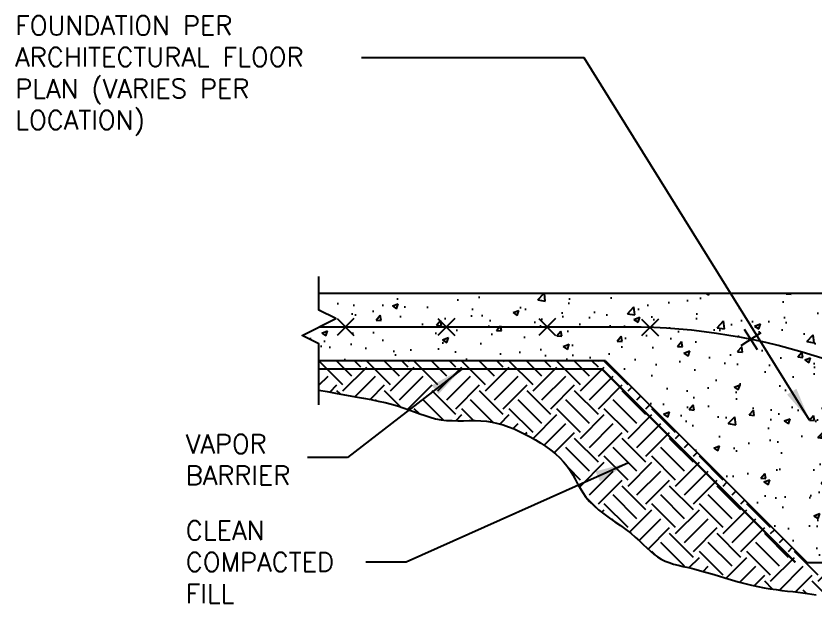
# Model space of a CAD drawing. Header units: inches. Extents: x -16 to 132, y -110 to 84.
# Drawn here: x 4.09 to 51.65, y -109.84 to -74.94 of the extents above; entities that cross this region are included whole.
import ezdxf

# ---------------------------------------------------------------- set-up
doc = ezdxf.new("R2010")
doc.units = ezdxf.units.IN
doc.header["$MEASUREMENT"] = 0
for name, color, linetype in [('LAYER 12', 12, 'Continuous'), ('LAYER 13', 13, 'Continuous'), ('LAYER 3', 3, 'Continuous'), ('LAYER 5', 5, 'Continuous'), ('LAYER 7', 7, 'Continuous'), ('LAYER 8', 8, 'Continuous')]:
    doc.layers.add(name, color=color, linetype=linetype)
doc.styles.add('NOTES', font='simplex.shx', dxfattribs={"height": 1})
doc.dimstyles.new('DIM-16', dxfattribs={"dimscale": 16, "dimtxt": 0.09375, "dimasz": 0.125, "dimexe": 0.1875, "dimexo": 0.0625, "dimgap": 0.0625, "dimtad": 0, "dimtih": 1, "dimtoh": 1, "dimdec": 4, "dimzin": 3, "dimdsep": 46, "dimlunit": 4, "dimtxsty": 'NOTES', "dimcen": 0.0625, "dimclrt": 4, "dimadec": 0, "dimazin": 0, "dimtfac": 1, "dimtdec": 4, "dimtofl": 0, "dimtmove": 0, "dimatfit": 3, "dimfxl": 1, "dimfrac": 2, "dimtolj": 1, "dimtzin": 0, "dimarcsym": 0})

msp = doc.modelspace()

# ---------------------------------------------------------------- hatches: boundary and pattern name
at = {"layer": 'LAYER 12'}
h = msp.add_hatch(dxfattribs=at)
h.set_pattern_fill('EARTH', color=256, scale=8, angle=45, style=0)
h.set_pattern_definition([(45, (16.125, -109.6004), (2e-16, 2.828427), [2, -2]), (45, (15.5946, -109.07), (2e-16, 2.828427), [2, -2]), (45, (15.0643, -108.5397), (2e-16, 2.828427), [2, -2]), (135, (15.0643, -108.1862), (-2.828427, 4e-16), [2, -2]), (135, (15.5946, -107.6558), (-2.828427, 4e-16), [2, -2]), (135, (16.125, -107.1255), (-2.828427, 4e-16), [2, -2])])
h.paths.add_polyline_path([(77.07229, -107.65459), (77.51447, -107.4799), (78.01328, -107.29785), (78.57785, -107.11163), (79.21273, -106.92467), (79.90409, -106.74128), (80.63353, -106.56597), (81.38264, -106.40326), (82.13301, -106.25767), (82.86623, -106.13371), (83.56389, -106.03592), (84.20758, -105.9688), (84.78291, -105.93477), (85.29157, -105.92781), (85.73926, -105.93979), (86.13169, -105.96258), (86.47454, -105.98806), (86.77354, -106.00809), (87.03437, -106.01455), (87.26274, -105.99931), (87.46478, -105.95667), (87.6483, -105.89063), (87.82152, -105.80761), (87.99269, -105.71405), (88.29194, -105.54924), (88.57617, -105.43441), (88.82143, -105.36296), (89.10339, -105.31111), (89.41829, -105.27519), (89.75993, -105.24956), (90.12216, -105.22856), (90.4988, -105.20653), (90.88367, -105.17782), (91.2706, -105.13676), (91.65341, -105.0777), (92.02724, -104.99664), (92.39245, -104.89616), (92.75071, -104.78051), (93.1037, -104.65393), (93.45309, -104.52066), (93.80055, -104.38495), (94.14775, -104.25105), (94.49637, -104.12318), (94.84784, -104.00451), (95.20265, -103.89381), (95.56107, -103.78876), (95.92334, -103.68706), (96.28973, -103.58639), (96.66049, -103.48443), (97.03588, -103.37887), (97.41617, -103.2674), (97.80117, -103.14834), (98.18899, -103.0226), (98.57734, -102.89171), (98.96388, -102.75722), (99.3463, -102.62068), (99.7223, -102.48362), (100.08955, -102.34759), (100.44573, -102.21413), (100.78946, -102.08394), (101.12303, -101.95433), (101.44965, -101.82176), (101.77254, -101.6827), (102.09491, -101.53361), (102.41999, -101.37095), (102.75098, -101.1912), (103.09111, -100.99081), (103.44356, -100.76817), (103.96449, -100.43008), (100.98114, -100.07682), (93.84697, -100.02591), (87.52814, -99.21121), (82.58518, -98.60019), (76.87785, -98.49835), (69.18742, -97.42978), (69.18742, -107.42978), (51.18742, -107.42978), (39.18742, -95.42978), (22.12492, -95.42978), (22.12492, -97.18083), (22.60918, -97.26352), (23.21345, -97.37393), (23.77223, -97.47553), (24.29267, -97.56952), (24.77814, -97.6585), (25.23202, -97.74508), (25.65769, -97.83186), (26.05851, -97.92146), (26.43786, -98.01647), (26.79911, -98.1195), (27.14554, -98.23198), (27.48001, -98.35058), (27.80528, -98.47083), (28.12411, -98.58821), (28.43925, -98.69823), (28.75348, -98.7964), (29.06955, -98.87822), (29.39021, -98.93919), (29.71754, -98.97658), (30.0508, -98.99465), (30.38856, -98.99943), (30.72938, -98.99697), (31.07184, -98.99327), (31.41451, -98.99438), (31.75595, -99.00632), (32.09473, -99.03512), (32.42973, -99.08556), (32.76104, -99.15747), (33.08909, -99.24941), (33.41427, -99.35994), (33.737, -99.48764), (34.05768, -99.63108), (34.37673, -99.78883), (34.69455, -99.95945), (35.01087, -100.14167), (35.3227, -100.33483), (35.62634, -100.53841), (35.91813, -100.7519), (36.19437, -100.97479), (36.4514, -101.20657), (36.68552, -101.44673), (36.89306, -101.69476), (37.07243, -101.94995), (37.23044, -102.21075), (37.37598, -102.47544), (37.51793, -102.74227), (37.66521, -103.00951), (37.82669, -103.27543), (38.01128, -103.53827), (38.22787, -103.79632), (38.48242, -104.04823), (38.76918, -104.29432), (39.07945, -104.5353), (39.40455, -104.77189), (39.73578, -105.00479), (40.06446, -105.23474), (40.38189, -105.46243), (40.67938, -105.68859), (40.95058, -105.91334), (41.19847, -106.13441), (41.42837, -106.34894), (41.64559, -106.55407), (41.85545, -106.74693), (42.06326, -106.92467), (42.27435, -107.08443), (42.49402, -107.22334), (42.72678, -107.33982), (42.97387, -107.43739), (43.23569, -107.52086), (43.51268, -107.59504), (43.80525, -107.66471), (44.11381, -107.73469), (44.43879, -107.80978), (44.7806, -107.89478), (45.13907, -107.99308), (45.51158, -108.10236), (45.89493, -108.21889), (46.28593, -108.33894), (46.68136, -108.45878), (47.07801, -108.57468), (47.47269, -108.68291), (47.86219, -108.77973), (48.24372, -108.8624), (48.6162, -108.93205), (48.97894, -108.99081), (49.33128, -109.0408), (49.67255, -109.08414), (50.00207, -109.12296), (50.31918, -109.15936), (50.62319, -109.19548), (50.91392, -109.23282), (51.19306, -109.27052), (51.46281, -109.30706), (51.72532, -109.34097), (51.9828, -109.37076), (52.2374, -109.39492), (52.49132, -109.41198), (52.74672, -109.42045), (53.00534, -109.41947), (53.26706, -109.41082), (53.53129, -109.39689), (53.79748, -109.3801), (54.24908, -109.35098), (54.60201, -109.3366), (54.87026, -109.33241), (55.1378, -109.33665), (55.40512, -109.348), (55.67289, -109.36439), (55.94181, -109.38377), (56.21256, -109.40405), (56.48584, -109.4232), (56.76233, -109.43913), (57.04272, -109.44979), (57.32731, -109.45371), (57.61489, -109.45178), (57.90384, -109.44549), (58.19256, -109.43634), (58.47944, -109.42581), (58.95096, -109.40849), (59.31304, -109.40088), (59.57695, -109.39935), (59.83353, -109.40149), (60.08368, -109.40638), (60.32832, -109.41311), (60.56838, -109.42075), (60.80477, -109.42839), (61.03841, -109.43512), (61.27021, -109.44001), (61.50108, -109.44241), (61.73183, -109.44276), (61.96327, -109.44173), (62.1962, -109.44001), (62.58836, -109.43714), (62.91196, -109.4376), (63.15889, -109.44001), (63.41108, -109.44501), (63.66821, -109.45254), (63.92969, -109.46236), (64.19496, -109.47424), (64.46344, -109.48796), (64.73456, -109.50328), (65.00775, -109.51998), (65.28242, -109.53782), (65.55782, -109.55629), (65.83241, -109.57374), (66.10449, -109.5882), (66.37232, -109.59773), (66.63419, -109.60039), (66.88837, -109.59422), (67.13315, -109.57727), (67.36681, -109.5476), (67.58846, -109.50425), (67.8006, -109.45025), (68.00654, -109.38959), (68.37421, -109.275), (68.74251, -109.17458), (69.05976, -109.12701), (69.29741, -109.10926), (69.5463, -109.10423), (69.80391, -109.10723), (70.06771, -109.11356), (70.33517, -109.11851), (70.60379, -109.11738), (70.87103, -109.10548), (71.13437, -109.0781), (71.39197, -109.03214), (71.64476, -108.97081), (71.89434, -108.89894), (72.14231, -108.82134), (72.56106, -108.68875), (72.89265, -108.60229), (73.15025, -108.54991), (73.41392, -108.51413), (73.68343, -108.49107), (73.95822, -108.47512), (74.23771, -108.46066), (74.52133, -108.44207), (74.8085, -108.41374), (75.09865, -108.37005), (75.39122, -108.30538), (75.68723, -108.21559), (75.99422, -108.10241), (76.3213, -107.96905), (76.67761, -107.81871)])
at = {"layer": 'LAYER 13'}
h = msp.add_hatch(dxfattribs=at)
h.set_pattern_fill('AR-CONC', color=256, scale=0.5, style=0)
h.set_pattern_definition([(50, (21.125, -107.4298), (3.5863, -0.31376), [0.375, -4.125]), (355, (21.125, -107.4298), (-0.69376, 3.76096), [0.3, -3.3]), (100.4514, (21.4238, -107.456), (2.89255, 3.4472), [0.3187, -3.5057]), (46.184, (21.125, -106.43), (5.3362, -0.8276), [0.5625, -6.1875]), (96.636, (21.5696, -106.499), (4.6733, 4.8706), [0.47805, -5.25856]), (351.184, (21.125, -106.43), (4.6733, 4.8706), [0.45, -4.95]), (21, (21.625, -106.6798), (2.98454, -2.0131), [0.375, -4.125]), (326, (21.625, -106.6798), (1.21658, 3.62575), [0.3, -3.3]), (71.4514, (21.8736, -106.8475), (4.20111, 1.61265), [0.3187, -3.5057]), (37.5, (21.1249, -107.4298), (0.0608, 1.66447), [0, -3.26, 0, -3.35, 0, -3.3125]), (7.5, (21.125, -107.4298), (1.31535, 1.97206), [0, -1.91, 0, -3.185, 0, -1.2625]), (327.5, (20.0099, -107.4298), (2.669112, -0.112774), [0, -1.25, 0, -3.9, 0, -5.175]), (317.5, (19.51, -107.4298), (2.91593, 0.50052), [0, -1.625, 0, -2.59, 0, -3.675])])
h.paths.add_polyline_path([(22.12492, -91.42978), (22.12492, -92.42978), (23.12492, -92.92978), (21.12492, -93.92978), (22.12492, -94.42978), (22.12492, -95.42978), (39.18742, -95.42978), (51.18742, -107.42978), (69.18742, -107.42978), (69.18742, -91.42978), (66.62492, -91.42978)])
h.paths.add_polyline_path([(55.43742, -104.42978, -1), (54.93742, -104.42978, -1)], flags=16)
h.paths.add_polyline_path([(63.43742, -104.42978, -1), (62.93742, -104.42978, -1)], flags=16)

# ---------------------------------------------------------------- linework, layer by layer
at = {"layer": 'DEFPOINTS'}
msp.add_lwpolyline([(22.12492, -97.18083), (22.60918, -97.26352), (23.21345, -97.37393), (23.77223, -97.47553), (24.29267, -97.56952), (24.77814, -97.6585), (25.23202, -97.74508), (25.65769, -97.83186), (26.05851, -97.92146), (26.43786, -98.01647), (26.79911, -98.1195), (27.14554, -98.23198), (27.48001, -98.35058), (27.80528, -98.47083), (28.12411, -98.58821), (28.43925, -98.69823), (28.75348, -98.7964), (29.06955, -98.87822), (29.39021, -98.93919), (29.71754, -98.97658), (30.0508, -98.99465), (30.38856, -98.99943), (30.72938, -98.99697), (31.07184, -98.99327), (31.41451, -98.99438), (31.75595, -99.00632), (32.09473, -99.03512), (32.42973, -99.08556), (32.76104, -99.15747), (33.08909, -99.24941), (33.41427, -99.35994), (33.737, -99.48764), (34.05768, -99.63108), (34.37673, -99.78883), (34.69455, -99.95945), (35.01087, -100.14167), (35.3227, -100.33483), (35.62634, -100.53841), (35.91813, -100.7519), (36.19437, -100.97479), (36.4514, -101.20657), (36.68552, -101.44673), (36.89306, -101.69476), (37.07243, -101.94995), (37.23044, -102.21075), (37.37598, -102.47544), (37.51793, -102.74227), (37.66521, -103.00951), (37.82669, -103.27543), (38.01128, -103.53827), (38.22787, -103.79632), (38.48242, -104.04823), (38.76918, -104.29432), (39.07945, -104.5353), (39.40455, -104.77189), (39.73578, -105.00479), (40.06446, -105.23474), (40.38189, -105.46243), (40.67938, -105.68859), (40.95058, -105.91334), (41.19847, -106.13441), (41.42837, -106.34894), (41.64559, -106.55407), (41.85545, -106.74693), (42.06326, -106.92467), (42.27435, -107.08443), (42.49402, -107.22334), (42.72678, -107.33982), (42.97387, -107.43739), (43.23569, -107.52086), (43.51268, -107.59504), (43.80525, -107.66471), (44.11381, -107.73469), (44.43879, -107.80978), (44.7806, -107.89478), (45.13907, -107.99308), (45.51158, -108.10236), (45.89493, -108.21889), (46.28593, -108.33894), (46.68136, -108.45878), (47.07801, -108.57468), (47.47269, -108.68291), (47.86219, -108.77973), (48.24372, -108.8624), (48.6162, -108.93205), (48.97894, -108.99081), (49.33128, -109.0408), (49.67255, -109.08414), (50.00207, -109.12296), (50.31918, -109.15936), (50.62319, -109.19548), (50.91392, -109.23282), (51.19306, -109.27052), (51.46281, -109.30706), (51.72532, -109.34097)], dxfattribs=at)
at = {"layer": 'LAYER 12', "const_width": 0.125, "flags": 128}
msp.add_lwpolyline([(22.12492, -95.92978), (38.98031, -95.92978), (50.48031, -107.42978)], dxfattribs=at)
at = {"layer": 'LAYER 3', "flags": 128}
msp.add_lwpolyline([(22.12492, -98.05478), (22.12492, -94.42978), (21.12492, -93.92978), (23.12492, -92.92978), (22.12492, -92.42978), (22.12492, -90.42978)], dxfattribs=at)
at = {"layer": 'LAYER 5'}
for p, q in [((69.18742, -91.42978), (22.12492, -91.42978)), ((24.2027, -92.92978), (23.2027, -93.92978)), ((23.2027, -92.92978), (24.2027, -93.92978)), ((30.2027, -92.92978), (29.2027, -93.92978)), ((29.2027, -92.92978), (30.2027, -93.92978)), ((36.2027, -92.92978), (35.2027, -93.92978)), ((35.2027, -92.92978), (36.2027, -93.92978)), ((42.32412, -92.95312), (41.32412, -93.95312)), ((41.32412, -92.95312), (42.32412, -93.95312)), ((40.54343, -93.42978), (22.12492, -93.42978)), ((47.43917, -93.56479), (48.20199, -94.75564)), ((48.416, -93.7788), (47.22516, -94.54162)), ((39.18742, -95.42978), (22.12492, -95.42978)), ((39.18742, -95.42978), (51.18742, -107.42978)), ((51.18742, -107.42978), (69.18742, -107.42978))]:
    msp.add_line(p, q, dxfattribs=at)
msp.add_arc((40.51058, -130.37255), 36.94279, 52.780557, 89.949063, dxfattribs=at)

# ---------------------------------------------------------------- texts
at = {"layer": 'LAYER 7', "char_height": 1.125, "attachment_point": 1, "style": 'NOTES'}
for s, insert, width in [('\\A1;FOUNDATION PER\\PARCHITECTURAL FLOOR\\PPLAN (VARIES PER\\PLOCATION)', (4.04439, -74.93684), 33.3647578), ('\\A1;VAPOR\\PBARRIER', (14.19695, -99.81423), 28.9113797), ('\\A1;CLEAN\\PCOMPACTED\\PFILL', (14.19695, -104.96042), 28.9113797)]:
    msp.add_mtext(s, dxfattribs=dict(at, insert=insert, width=width))

# ---------------------------------------------------------------- leaders
at = {"layer": 'LAYER 8'}
for points in [[(51.32035, -98.97074), (37.90951, -77.42308), (24.6635, -77.42308)], [(30.62388, -95.92978), (23.82429, -101.18158), (21.43545, -101.18158)], [(40.54437, -101.49293), (27.30808, -107.39887), (24.91924, -107.39887)]]:
    msp.add_leader(points, dimstyle='DIM-16', dxfattribs=at)

doc.saveas('drawing.dxf')
